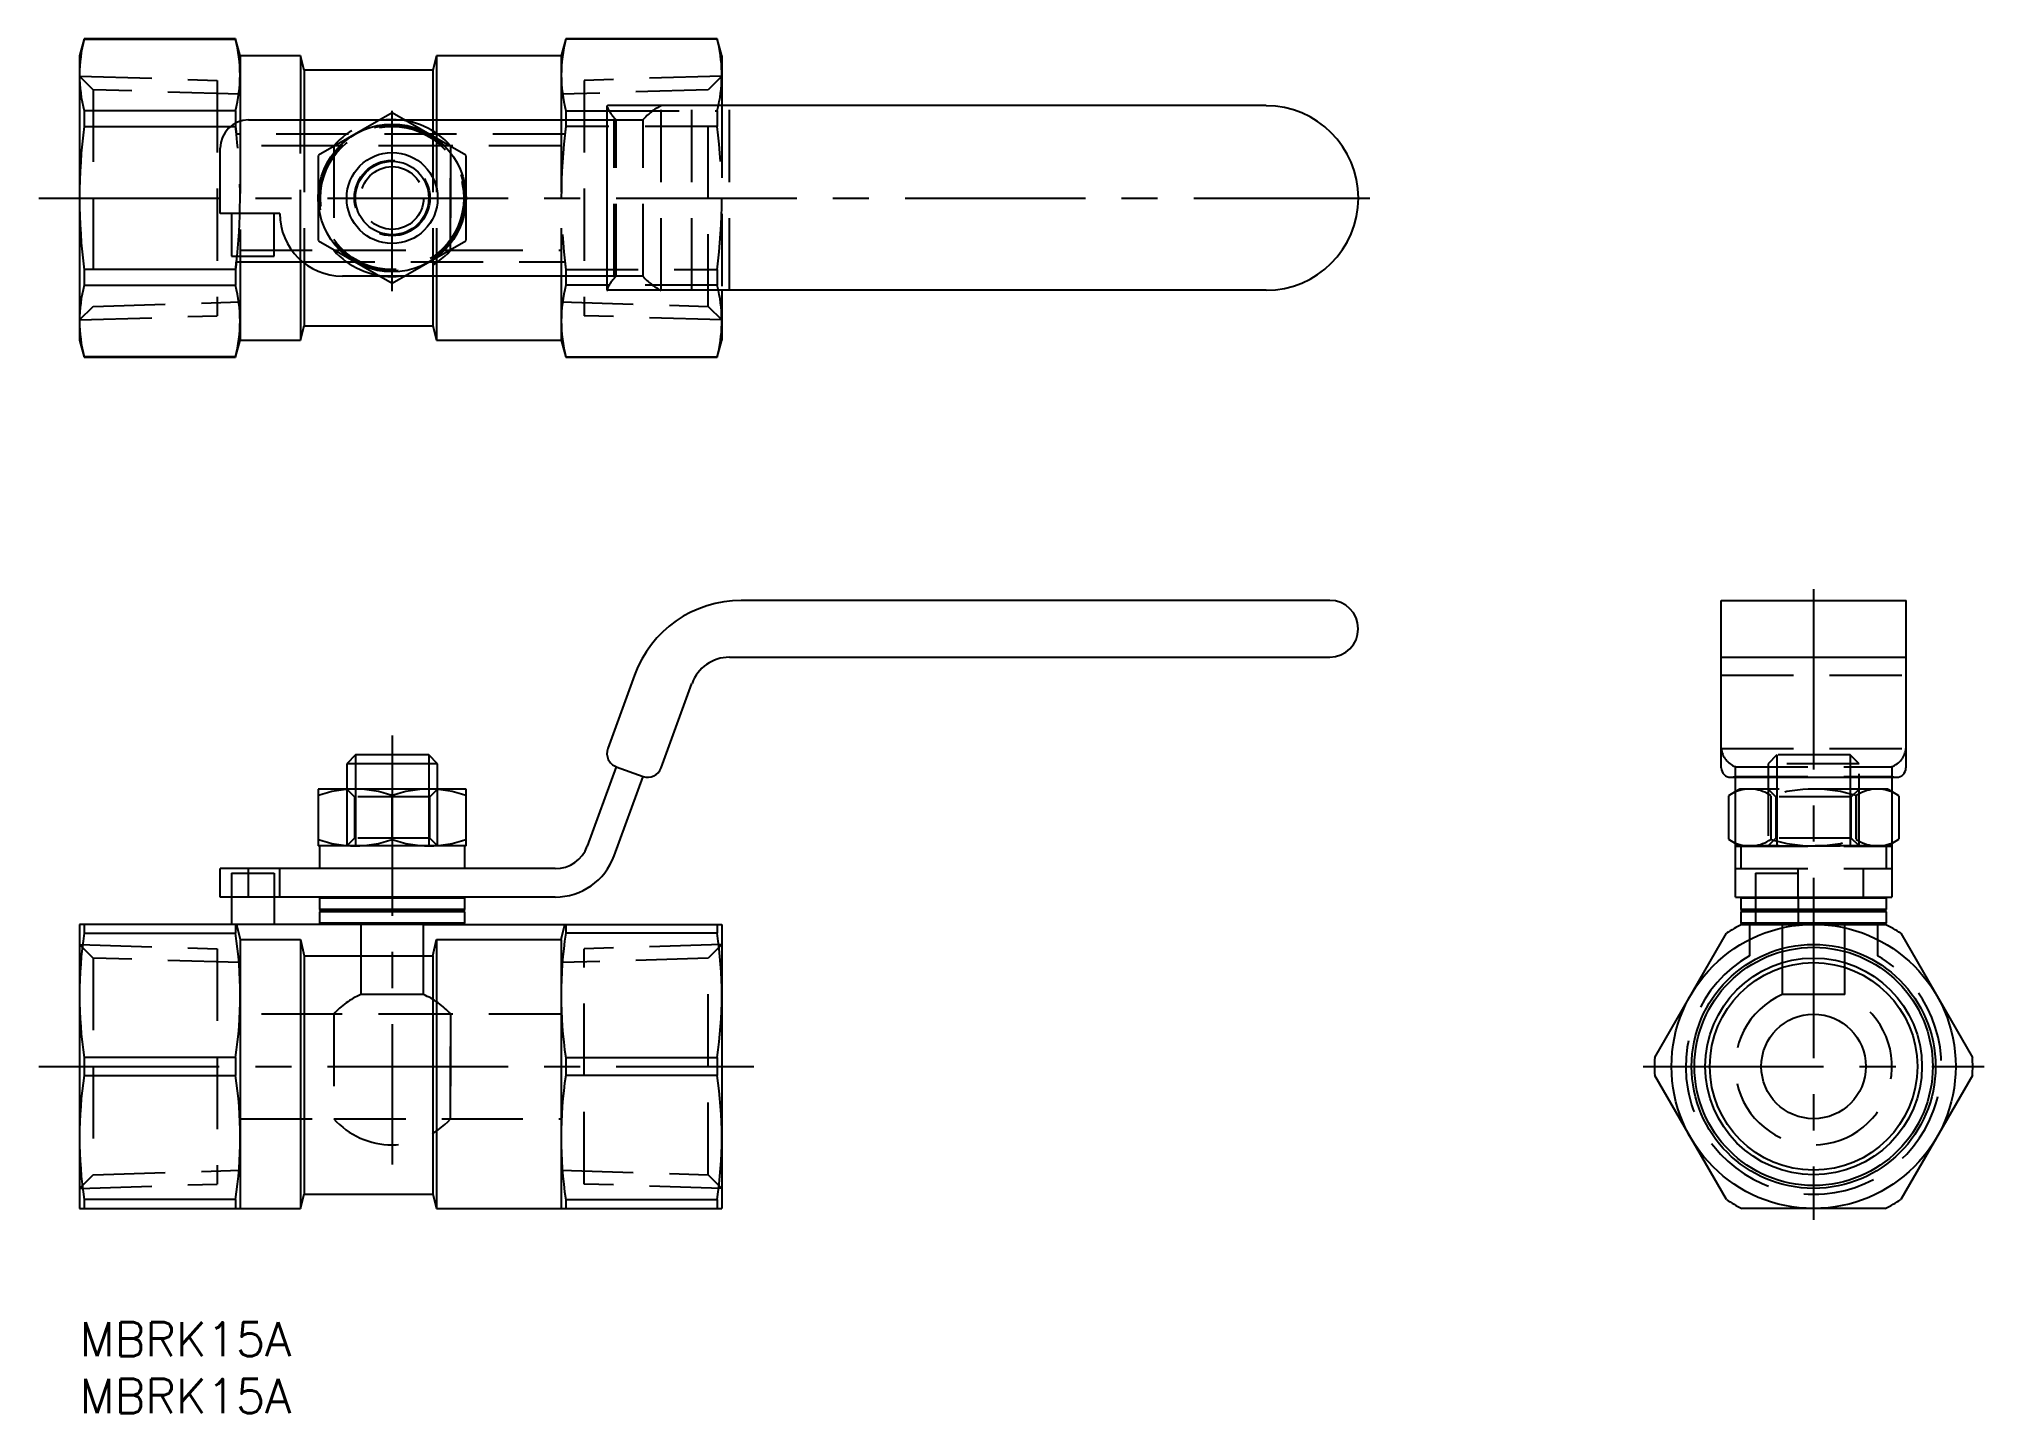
# Model space of a CAD drawing. Extents: x -4 to 168, y -8 to 113.
import ezdxf

# ---------------------------------------------------------------- set-up
doc = ezdxf.new("R2010")
doc.units = 0
doc.header["$LTSCALE"] = 0.5
doc.linetypes.add('CENTER', pattern=[50.8, 31.75, -6.35, 6.35, -6.35])
doc.linetypes.add('DASHED', pattern=[19.05, 12.7, -6.35])
for name, color, linetype in [('MSM_CENTER', 1, 'CENTER'), ('MSM_CONTINUOUS', 7, 'CONTINUOUS'), ('MSM_DASHED', 4, 'DASHED'), ('MSM_NARROW', 5, 'CONTINUOUS'), ('MSM_PART_NUMBER', 7, 'CONTINUOUS')]:
    doc.layers.add(name, color=color, linetype=linetype)
doc.styles.get("Standard").update_dxf_attribs({"font": 'txt.shx', "height": 3, "bigfont": 'bigfont.shx'})

msp = doc.modelspace()

# ---------------------------------------------------------------- linework, layer by layer
at = {"layer": 'MSM_CENTER'}
for p, q in [((27.5, 90.7), (27.5, 107.18)), ((-3.58, 98.9), (113.5, 98.9)), ((152.55, 64.5), (152.55, 9)), ((27.5, 51.62), (27.5, 13.88)), ((-3.58, 22.5), (59.33, 22.5)), ((137.55, 22.5), (167.55, 22.5))]:
    msp.add_line(p, q, dxfattribs=at)
at = {"layer": 'MSM_CONTINUOUS'}
for p, q in [((0.4, 112.9), (0, 111.4)), ((0, 111.4), (0, 86.4)), ((13.72, 112.9), (0.4, 112.9)), ((0.4, 112.9), (0.4, 112.88)), ((0.4, 112.88), (13.72, 112.88)), ((14.12, 111.4), (13.72, 112.9)), ((13.72, 112.9), (13.72, 112.88)), ((19.44, 111.4), (14.12, 111.4)), ((14.12, 111.4), (14.12, 105.66)), ((19.77, 110.15), (19.44, 111.4)), ((19.44, 111.4), (19.44, 105.78)), ((31.41, 111.4), (31.07, 110.15)), ((42.37, 111.4), (31.41, 111.4)), ((31.41, 111.4), (31.41, 105.78)), ((42.78, 112.9), (42.37, 111.4)), ((42.37, 111.4), (42.37, 105.78)), ((56.1, 112.9), (42.78, 112.9)), ((42.78, 112.9), (42.78, 112.88)), ((56.1, 112.88), (42.78, 112.88)), ((56.5, 111.4), (56.1, 112.9)), ((56.1, 112.9), (56.1, 112.88)), ((56.5, 111.4), (56.5, 107.03)), ((31.07, 110.15), (19.77, 110.15)), ((19.77, 110.15), (19.77, 105.78)), ((31.07, 110.15), (31.07, 105.78)), ((13.72, 106.57), (0.4, 106.57)), ((0.4, 106.57), (0.4, 105.2)), ((13.72, 106.57), (13.72, 105.49)), ((27.49, 106.4), (21.01, 102.66)), ((33.99, 102.66), (27.51, 106.4)), ((42.78, 106.57), (46.4, 106.57)), ((42.78, 106.57), (42.78, 105.78)), ((46.4, 106.95), (46.4, 90.85)), ((104.38, 107.03), (46.47, 107.03)), ((0.4, 105.2), (13.29, 105.2)), ((14.87, 105.78), (26.41, 105.78)), ((28.59, 105.78), (46.4, 105.78)), ((12.38, 97.53), (12.38, 103.28)), ((21, 102.64), (21, 95.16)), ((34, 95.16), (34, 102.64)), ((17.62, 97.53), (12.38, 97.53)), ((13.38, 97.53), (13.38, 93.78)), ((17.12, 93.78), (17.12, 97.53)), ((21.01, 95.14), (27.49, 91.4)), ((27.51, 91.4), (33.99, 95.14)), ((0.4, 92.6), (0.4, 91.23)), ((13.72, 92.6), (0.4, 92.6)), ((13.38, 93.78), (17.12, 93.78)), ((13.8, 93.28), (13.72, 92.6)), ((13.72, 92.6), (13.72, 91.23)), ((13.8, 93.28), (19.63, 93.28)), ((14.12, 93.28), (14.12, 86.4)), ((19.44, 93.28), (19.44, 86.4)), ((19.77, 93.16), (19.77, 87.65)), ((0.4, 91.23), (13.72, 91.23)), ((26.41, 92.03), (23.12, 92.03)), ((46.4, 92.03), (28.59, 92.03)), ((31.07, 92.03), (31.07, 87.65)), ((31.41, 92.03), (31.41, 86.4)), ((42.37, 92.03), (42.37, 86.4)), ((42.78, 92.03), (42.78, 91.23)), ((46.4, 91.23), (42.78, 91.23)), ((104.38, 90.78), (46.47, 90.78)), ((56.5, 90.78), (56.5, 86.4)), ((19.44, 86.4), (19.77, 87.65)), ((19.77, 87.65), (31.07, 87.65)), ((31.07, 87.65), (31.41, 86.4)), ((0, 86.4), (0.4, 84.9)), ((13.72, 84.9), (14.12, 86.4)), ((14.12, 86.4), (19.44, 86.4)), ((31.41, 86.4), (42.37, 86.4)), ((42.37, 86.4), (42.78, 84.9)), ((56.1, 84.9), (56.5, 86.4)), ((0.4, 84.92), (0.4, 84.9)), ((13.72, 84.92), (0.4, 84.92)), ((0.4, 84.9), (13.72, 84.9)), ((13.72, 84.92), (13.72, 84.9)), ((42.78, 84.92), (42.78, 84.9)), ((42.78, 84.92), (56.1, 84.92)), ((42.78, 84.9), (56.1, 84.9)), ((56.1, 84.92), (56.1, 84.9)), ((110, 63.5), (58.22, 63.5)), ((144.43, 63.5), (160.68, 63.5)), ((144.43, 48.76), (144.43, 63.5)), ((160.68, 48.76), (160.68, 63.5)), ((57.17, 58.5), (110, 58.5)), ((144.43, 58.5), (160.68, 58.5)), ((48.82, 56.92), (46.47, 50.47)), ((51.17, 48.76), (53.88, 56.2)), ((24.27, 49.9), (23.5, 49.13)), ((30.73, 49.9), (24.27, 49.9)), ((31.5, 49.13), (30.73, 49.9)), ((23.5, 49.13), (23.5, 46.9)), ((31.5, 49.13), (23.5, 49.13)), ((31.5, 46.9), (31.5, 49.13)), ((47.22, 48.87), (44.67, 41.87)), ((47.02, 41.02), (49.57, 48.01)), ((47.22, 48.87), (49.57, 48.01)), ((145.25, 47.94), (159.85, 47.94)), ((145.68, 37.4), (145.68, 47.94)), ((159.43, 47.94), (159.43, 37.4)), ((21, 46.9), (21, 41.9)), ((34, 46.9), (21, 46.9)), ((21.01, 42.48), (21.01, 46.32)), ((27.49, 46.32), (27.49, 42.48)), ((27.51, 42.48), (27.51, 46.32)), ((33.99, 46.32), (33.99, 42.48)), ((34, 41.9), (34, 46.9)), ((145.68, 46.68), (145.05, 46.32)), ((145.05, 46.32), (145.05, 42.48)), ((160.05, 46.32), (159.43, 46.68)), ((160.05, 46.32), (160.05, 42.48)), ((34, 41.9), (21, 41.9)), ((21.1, 41.9), (21.1, 39.9)), ((33.9, 39.9), (33.9, 41.9)), ((145.05, 42.48), (145.68, 42.12)), ((159.43, 42.12), (160.05, 42.48)), ((12.38, 37.4), (12.38, 39.9)), ((41.85, 39.9), (12.38, 39.9)), ((13.38, 39.5), (17.12, 39.5)), ((13.38, 39.5), (13.38, 35)), ((17.12, 39.5), (17.12, 35)), ((17.62, 37.4), (17.62, 39.9)), ((13.38, 37.4), (12.38, 37.4)), ((41.85, 37.4), (17.12, 37.4)), ((21.2, 37.4), (21.1, 37.3)), ((21.1, 37.3), (21.1, 36.3)), ((33.9, 37.3), (21.1, 37.3)), ((21.1, 36.3), (21.2, 36.2)), ((33.9, 36.3), (21.1, 36.3)), ((21.2, 36.2), (21.1, 36.1)), ((21.1, 36.1), (21.1, 35.1)), ((33.9, 36.1), (21.1, 36.1)), ((33.8, 36.2), (21.2, 36.2)), ((33.9, 37.3), (33.8, 37.4)), ((33.8, 36.2), (33.9, 36.3)), ((33.9, 36.1), (33.8, 36.2)), ((33.9, 36.3), (33.9, 37.3)), ((33.9, 35.1), (33.9, 36.1)), ((145.68, 37.4), (159.43, 37.4)), ((146.25, 37.4), (146.15, 37.3)), ((146.15, 37.3), (146.15, 36.3)), ((158.95, 37.3), (146.15, 37.3)), ((158.95, 36.3), (146.15, 36.3)), ((146.15, 36.3), (146.25, 36.2)), ((146.25, 36.2), (146.15, 36.1)), ((158.95, 36.1), (146.15, 36.1)), ((146.15, 36.1), (146.15, 35.1)), ((158.85, 36.2), (146.25, 36.2)), ((158.95, 37.3), (158.85, 37.4)), ((158.85, 36.2), (158.95, 36.3)), ((158.95, 36.1), (158.85, 36.2)), ((158.95, 36.3), (158.95, 37.3)), ((158.95, 35.1), (158.95, 36.1)), ((0, 35), (0, 10)), ((24.66, 35), (0, 35)), ((0.4, 35), (0.4, 34.21)), ((13.72, 35), (13.72, 34.21)), ((13.8, 35), (14.12, 33.66)), ((21.1, 35.1), (21.2, 35)), ((33.9, 35.1), (21.1, 35.1)), ((30.34, 35), (24.66, 35)), ((30.34, 35), (56.5, 35)), ((33.8, 35), (33.9, 35.1)), ((42.37, 33.66), (42.7, 35)), ((42.78, 35), (42.78, 34.21)), ((56.1, 35), (56.1, 34.21)), ((56.5, 35), (56.5, 10)), ((158.95, 35.1), (146.15, 35.1)), ((146.15, 35.1), (146.25, 35)), ((146.25, 35), (158.85, 35)), ((158.85, 35), (158.95, 35.1)), ((0.4, 34.21), (13.72, 34.21)), ((14.12, 33.66), (19.44, 33.66)), ((14.12, 33.66), (14.12, 10)), ((19.44, 33.66), (19.77, 32.24)), ((19.44, 33.66), (19.44, 10)), ((31.07, 32.24), (31.41, 33.66)), ((31.41, 33.66), (42.37, 33.66)), ((31.41, 33.66), (31.41, 10)), ((42.37, 33.66), (42.37, 10)), ((56.1, 34.21), (42.78, 34.21)), ((138.57, 23.29), (144.88, 34.21)), ((160.22, 34.21), (166.53, 23.29)), ((19.77, 32.24), (31.07, 32.24)), ((19.77, 32.24), (19.77, 11.25)), ((31.07, 32.24), (31.07, 11.25)), ((13.72, 23.29), (0.4, 23.29)), ((0.4, 23.29), (0.4, 21.71)), ((13.72, 23.29), (13.72, 21.71)), ((42.78, 23.29), (56.1, 23.29)), ((42.78, 23.29), (42.78, 21.71)), ((56.1, 23.29), (56.1, 21.71)), ((0.4, 21.71), (13.72, 21.71)), ((56.1, 21.71), (42.78, 21.71)), ((144.88, 10.79), (138.57, 21.71)), ((166.53, 21.71), (160.22, 10.79)), ((0.4, 10.79), (0.4, 10)), ((13.72, 10.79), (0.4, 10.79)), ((13.72, 10.79), (13.72, 10)), ((19.44, 10), (19.77, 11.25)), ((19.77, 11.25), (31.07, 11.25)), ((31.07, 11.25), (31.41, 10)), ((42.78, 10.79), (42.78, 10)), ((42.78, 10.79), (56.1, 10.79)), ((56.1, 10.79), (56.1, 10)), ((0, 10), (19.44, 10)), ((31.41, 10), (56.5, 10)), ((158.85, 10), (146.25, 10))]:
    msp.add_line(p, q, dxfattribs=at)
for centre, radius in [((27.5, 98.9), 6.5), ((27.5, 98.9), 4), ((152.55, 22.5), 12.5), ((152.55, 22.5), 10.73), ((152.55, 22.5), 9.53), ((152.55, 22.5), 9.13), ((152.55, 22.5), 4.6)]:
    msp.add_circle(centre, radius, dxfattribs=at)
for centre, radius, start, end in [((12.56, 109.73), 12.56, 165.4682, 194.5318), ((1.56, 109.73), 12.56, 345.4682, 14.5318), ((54.94, 109.73), 12.56, 165.4682, 194.5318), ((43.94, 109.73), 12.56, 347.5883, 14.5318), ((46.47, 106.95), 0.0754, 90, 180), ((104.38, 98.9), 8.12, 270, 90), ((49.65, 98.9), 49.65, 172.7047, 187.2953), ((14.87, 103.28), 2.5, 90, 180), ((23.12, 97.53), 5.5, 180, 270), ((-35.53, 98.9), 49.65, 352.7047, 354.0753), ((12.56, 88.07), 12.56, 165.4682, 194.5318), ((1.56, 88.07), 12.56, 345.4682, 14.5318), ((54.94, 88.07), 12.56, 165.4682, 194.5318), ((46.47, 90.85), 0.0754, 180, 270), ((43.94, 88.07), 12.56, 345.4682, 12.4117), ((58.22, 53.5), 10, 90, 160), ((110, 61.01), 2.49, 270, 90), ((57.17, 55), 3.5, 90, 160), ((47.65, 50.04), 1.25, 160, 250), ((50, 49.19), 1.25, 250, 340), ((145.25, 48.76), 0.822, 180, 270), ((159.85, 48.76), 0.822, 270, 0), ((24.25, 37.52), 9.38, 69.7942, 110.2058), ((30.75, 37.52), 9.38, 69.7942, 110.2058), ((146.92, 43.58), 3.32, 112.0414, 115.6989), ((158.18, 43.58), 3.32, 64.3011, 67.9586), ((24.25, 51.28), 9.38, 249.7942, 290.2058), ((30.75, 51.28), 9.38, 249.7942, 290.2058), ((41.85, 42.9), 3, 270, 340), ((146.92, 45.22), 3.32, 244.3011, 247.9586), ((158.18, 45.22), 3.32, 292.0414, 295.6989), ((41.85, 42.9), 5.5, 270, 340), ((152.55, 22.5), 14, 116.7655, 123.2345), ((152.55, 22.5), 14, 56.7655, 63.2345), ((37.29, 28.75), 37.29, 171.58, 188.42), ((-23.16, 28.75), 37.29, 351.58, 8.42), ((79.66, 28.75), 37.29, 171.58, 188.42), ((19.21, 28.75), 37.29, 351.58, 8.42), ((152.55, 22.5), 14, 176.7655, 183.2345), ((152.55, 22.5), 14, 356.7655, 3.2345), ((37.29, 16.25), 37.29, 171.58, 188.42), ((-23.16, 16.25), 37.29, 351.58, 8.42), ((79.66, 16.25), 37.29, 171.58, 188.42), ((19.21, 16.25), 37.29, 351.58, 8.42), ((152.55, 22.5), 14, 236.7655, 243.2345), ((152.55, 22.5), 14, 296.7655, 303.2345)]:
    msp.add_arc(centre, radius, start, end, dxfattribs=at)
at = {"layer": 'MSM_DASHED'}
for p, q in [((1.2, 108.43), (0, 109.63)), ((0, 109.63), (12.12, 109.25)), ((56.5, 109.63), (44.38, 109.25)), ((56.5, 109.63), (55.3, 108.43)), ((14.12, 108.03), (1.2, 108.43)), ((1.2, 108.43), (1.2, 89.37)), ((12.12, 109.25), (12.12, 88.55)), ((55.3, 108.43), (42.37, 108.03)), ((44.38, 109.25), (44.38, 88.55)), ((55.3, 89.37), (55.3, 108.43)), ((46.4, 106.57), (56.1, 106.57)), ((51.17, 90.78), (51.17, 107.03)), ((53.88, 90.78), (53.88, 107.03)), ((56.1, 106.57), (56.1, 105.2)), ((56.5, 107.03), (56.5, 90.78)), ((57.17, 90.78), (57.17, 107.03)), ((13.29, 105.2), (13.72, 105.2)), ((13.72, 105.49), (13.72, 105.2)), ((13.72, 105.2), (13.8, 104.53)), ((42.7, 104.53), (13.8, 104.53)), ((14.12, 105.66), (14.12, 93.28)), ((19.44, 93.28), (19.44, 105.78)), ((19.77, 105.78), (19.77, 93.16)), ((26.41, 105.78), (28.59, 105.78)), ((31.07, 105.78), (31.07, 92.03)), ((31.41, 105.78), (31.41, 92.03)), ((42.37, 105.78), (42.37, 92.03)), ((42.78, 105.2), (42.7, 104.53)), ((42.78, 105.78), (42.78, 105.2)), ((56.1, 105.2), (42.78, 105.2)), ((46.4, 105.78), (49.57, 105.78)), ((47.02, 92.03), (47.02, 105.78)), ((47.22, 92.03), (47.22, 105.78)), ((49.57, 92.03), (49.57, 105.78)), ((22.36, 103.5), (14.12, 103.5)), ((22.36, 103.5), (22.36, 94.3)), ((32.64, 103.5), (22.36, 103.5)), ((22.36, 103.5), (22.36, 94.3)), ((42.37, 103.5), (32.64, 103.5)), ((32.64, 103.5), (32.64, 94.3)), ((32.64, 94.3), (32.64, 103.5)), ((14.12, 94.3), (22.36, 94.3)), ((22.36, 94.3), (32.64, 94.3)), ((32.64, 94.3), (42.37, 94.3)), ((19.63, 93.28), (42.7, 93.28)), ((42.7, 93.28), (42.78, 92.6)), ((42.78, 92.6), (56.1, 92.6)), ((42.78, 92.6), (42.78, 92.03)), ((56.1, 92.6), (56.1, 91.23)), ((28.59, 92.03), (26.41, 92.03)), ((49.57, 92.03), (46.4, 92.03)), ((56.1, 91.23), (46.4, 91.23)), ((0, 88.17), (1.2, 89.37)), ((1.2, 89.37), (14.12, 89.77)), ((42.37, 89.77), (55.3, 89.37)), ((55.3, 89.37), (56.5, 88.17)), ((0, 88.17), (12.12, 88.55)), ((56.5, 88.17), (44.38, 88.55)), ((144.43, 56.92), (160.68, 56.92)), ((144.43, 50.47), (160.68, 50.47)), ((149.32, 49.9), (148.55, 49.13)), ((155.78, 49.9), (149.32, 49.9)), ((149.32, 49.9), (149.32, 46.9)), ((156.55, 49.13), (155.78, 49.9)), ((155.78, 49.9), (155.78, 46.9)), ((145.68, 48.87), (159.43, 48.87)), ((145.68, 47.94), (145.68, 48.87)), ((145.68, 48.01), (159.43, 48.01)), ((156.55, 49.13), (148.55, 49.13)), ((148.55, 49.13), (148.55, 41.9)), ((156.55, 41.9), (156.55, 49.13)), ((159.43, 48.87), (159.43, 47.94)), ((23.5, 46.9), (23.5, 41.9)), ((23.5, 46.9), (24.18, 46.22)), ((24.18, 46.22), (24.18, 42.58)), ((30.82, 46.22), (24.18, 46.22)), ((24.27, 46.9), (24.27, 41.9)), ((30.73, 46.9), (30.73, 41.9)), ((30.82, 46.22), (31.5, 46.9)), ((30.82, 42.58), (30.82, 46.22)), ((31.5, 41.9), (31.5, 46.9)), ((146.05, 46.9), (145.68, 46.68)), ((159.05, 46.9), (146.05, 46.9)), ((148.55, 46.9), (149.23, 46.22)), ((148.79, 46.32), (148.79, 42.48)), ((148.81, 42.48), (148.81, 46.32)), ((149.23, 46.22), (149.23, 42.58)), ((155.87, 46.22), (149.23, 46.22)), ((149.32, 46.9), (149.32, 41.9)), ((155.78, 46.9), (155.78, 41.9)), ((155.87, 46.22), (156.55, 46.9)), ((155.87, 42.58), (155.87, 46.22)), ((156.29, 46.32), (156.29, 42.48)), ((156.31, 42.48), (156.31, 46.32)), ((159.43, 46.68), (159.05, 46.9)), ((24.18, 42.58), (23.5, 41.9)), ((31.5, 41.9), (23.5, 41.9)), ((30.82, 42.58), (24.18, 42.58)), ((31.5, 41.9), (30.82, 42.58)), ((145.68, 42.12), (146.05, 41.9)), ((145.68, 41.87), (159.43, 41.87)), ((159.05, 41.9), (146.05, 41.9)), ((146.15, 41.9), (146.15, 39.9)), ((149.23, 42.58), (148.55, 41.9)), ((148.55, 41.9), (156.55, 41.9)), ((155.87, 42.58), (149.23, 42.58)), ((156.55, 41.9), (155.87, 42.58)), ((158.95, 39.9), (158.95, 41.9)), ((159.05, 41.9), (159.43, 42.12)), ((14.87, 37.4), (14.87, 39.9)), ((145.68, 39.9), (159.43, 39.9)), ((147.43, 39.5), (147.43, 35)), ((147.43, 39.5), (151.18, 39.5)), ((151.18, 37.4), (151.18, 39.9)), ((156.93, 37.4), (156.93, 39.9)), ((17.12, 37.4), (13.38, 37.4)), ((151.18, 37.4), (151.18, 35)), ((24.74, 35), (24.74, 28.82)), ((24.74, 35), (24.74, 28.82)), ((30.26, 28.82), (30.26, 35)), ((30.26, 28.82), (30.26, 35)), ((146.93, 32.24), (146.93, 35)), ((149.79, 35), (149.79, 28.82)), ((149.79, 35), (149.79, 28.82)), ((155.31, 28.82), (155.31, 35)), ((155.31, 28.82), (155.31, 35)), ((158.18, 35), (158.18, 32.24)), ((1.2, 32.03), (0, 33.23)), ((0, 33.23), (12.12, 32.85)), ((12.12, 32.85), (12.12, 12.15)), ((56.5, 33.23), (44.38, 32.85)), ((44.38, 12.15), (44.38, 32.85)), ((56.5, 33.23), (55.3, 32.03)), ((14.12, 31.63), (1.2, 32.03)), ((1.2, 32.03), (1.2, 12.97)), ((55.3, 32.03), (42.37, 31.63)), ((55.3, 12.97), (55.3, 32.03)), ((30.26, 28.82), (24.74, 28.82)), ((30.26, 28.82), (24.74, 28.82)), ((155.31, 28.82), (149.79, 28.82)), ((155.31, 28.82), (149.79, 28.82)), ((22.36, 27.1), (14.12, 27.1)), ((22.36, 27.1), (22.36, 17.9)), ((32.64, 27.1), (22.36, 27.1)), ((22.36, 27.1), (22.36, 17.9)), ((42.37, 27.1), (32.64, 27.1)), ((32.64, 27.1), (32.64, 17.9)), ((32.64, 17.9), (32.64, 27.1)), ((14.12, 17.9), (22.36, 17.9)), ((22.36, 17.9), (32.64, 17.9)), ((32.64, 17.9), (42.37, 17.9)), ((0, 11.77), (1.2, 12.97)), ((0, 11.77), (12.12, 12.15)), ((1.2, 12.97), (14.12, 13.37)), ((42.37, 13.37), (55.3, 12.97)), ((56.5, 11.77), (44.38, 12.15)), ((55.3, 12.97), (56.5, 11.77))]:
    msp.add_line(p, q, dxfattribs=at)
for radius in [6.4, 6.3, 3.32, 2.76, 2.76]:
    msp.add_circle((27.5, 98.9), radius, dxfattribs=at)
for centre, radius, start, end in [((49.75, 108.42), 3.66, 203.7064, 226.2936), ((53.41, 102.5), 5.05, 116.3498, 139.5733), ((43.94, 109.73), 12.56, 345.4682, 347.5883), ((-35.53, 98.9), 49.65, 354.0753, 7.2953), ((27.5, 98.9), 6.9, 41.8103, 138.1897), ((27.5, 98.9), 6.9, 41.8103, 138.1897), ((92.03, 98.9), 49.65, 172.7047, 187.2953), ((6.85, 98.9), 49.65, 352.7047, 7.2953), ((27.5, 98.9), 6.9, 221.8103, 318.1897), ((27.5, 98.9), 6.9, 221.8103, 318.1897), ((49.75, 89.38), 3.66, 133.7064, 156.2936), ((53.41, 95.3), 5.05, 220.4267, 243.6502), ((43.94, 88.07), 12.56, 12.4117, 14.5318), ((146.3, 50.65), 1.88, 185.3235, 250.5996), ((158.8, 50.65), 1.88, 289.4004, 354.6765), ((145.23, 49.27), 1.33, 270.592, 289.408), ((159.87, 49.27), 1.33, 250.592, 269.408), ((146.92, 43.58), 3.32, 55.6989, 112.0414), ((152.55, 34.49), 12.41, 72.4565, 107.5435), ((158.18, 43.58), 3.32, 67.9586, 124.3011), ((146.92, 45.22), 3.32, 247.9586, 304.3011), ((152.55, 54.31), 12.41, 252.4565, 287.5435), ((158.18, 45.22), 3.32, 235.6989, 292.0414), ((152.55, 22.5), 11.25, 120, 60), ((27.5, 22.5), 6.9, 113.5782, 138.1897), ((27.5, 22.5), 6.9, 113.5782, 138.1897), ((27.5, 22.5), 6.9, 41.8103, 66.4218), ((27.5, 22.5), 6.9, 41.8103, 66.4218), ((152.55, 22.5), 6.9, 113.5782, 66.4218), ((152.55, 22.5), 6.9, 113.5782, 66.4218), ((27.5, 22.5), 6.9, 221.8103, 318.1897), ((27.5, 22.5), 6.9, 221.8103, 318.1897)]:
    msp.add_arc(centre, radius, start, end, dxfattribs=at)
at = {"layer": 'MSM_NARROW'}
for p, q in [((24.27, 49.9), (24.27, 46.9)), ((30.73, 49.9), (30.73, 46.9))]:
    msp.add_line(p, q, dxfattribs=at)
for centre, radius in [((27.5, 98.9), 3.23), ((152.55, 22.5), 10.48)]:
    msp.add_circle(centre, radius, dxfattribs=at)

# ---------------------------------------------------------------- texts
at = {"layer": 'MSM_PART_NUMBER'}
for p in [(0, -3), (0, -8)]:
    msp.add_text('MBRK15A', height=3, dxfattribs=at).set_placement(p)

doc.saveas('drawing.dxf')
